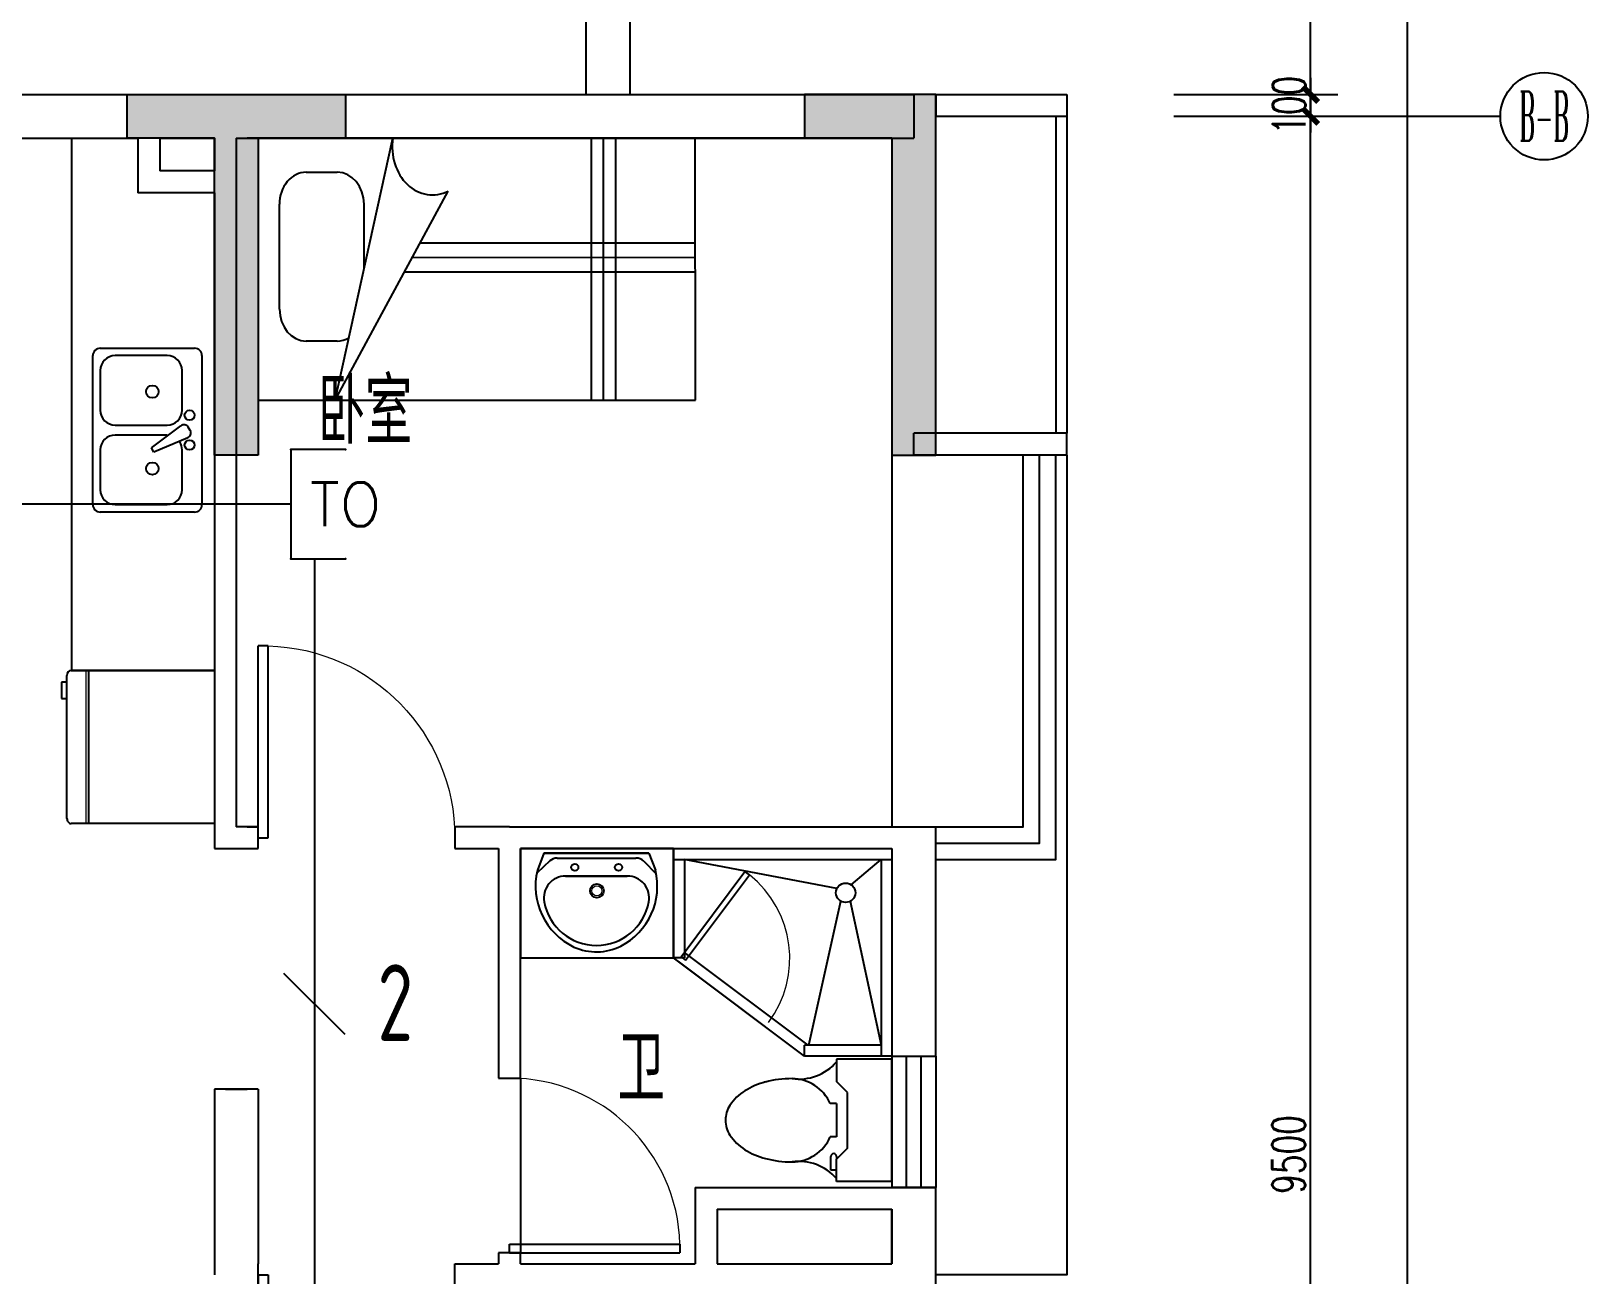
# Model space of a CAD drawing. Extents: x -41969 to 449372, y 65390 to 759577.
# Drawn here: x 345466 to 352589, y 714832 to 720522 of the extents above; entities that cross this region are included whole.
import ezdxf
from ezdxf.enums import TextEntityAlignment as Align

# ---------------------------------------------------------------- set-up
doc = ezdxf.new("R2010")
doc.units = 0
doc.header["$LTSCALE"] = 1000
doc.header["$MEASUREMENT"] = 0
for name, color, linetype in [('DIM-照明', 3, 'Continuous'), ('EQUIP-通讯', 241, 'Continuous'), ('IN-door', 2, 'Continuous'), ('jg新结构柱', 9, 'Continuous'), ('LINE', 4, 'Continuous'), ('WALL', 7, 'Continuous'), ('WINDOW', 2, 'Continuous'), ('WIRE-照明', 120, 'Continuous'), ('室外建筑', 8, 'Continuous'), ('标注', 1, 'Continuous'), ('装修家具', 8, 'Continuous')]:
    doc.layers.add(name, color=color, linetype=linetype)
doc.styles.add('_TCH_AXIS', font='COMPLEX', dxfattribs={"bigfont": 'GBCBIG'})
doc.styles.add('_TEL_DIM', font='SIMPLEX', dxfattribs={"width": 0.8, "height": 3.5, "bigfont": 'HZTXT'})
doc.styles.add('DIM_FONT', font='SIMPLEX', dxfattribs={"width": 0.7, "bigfont": 'GBCBIG'})
doc.styles.get("Standard").update_dxf_attribs({"font": 'gbenor.shx', "bigfont": 'gbcbig.shx'})
doc.dimstyles.new('DIMN', dxfattribs={"dimtxt": 300, "dimasz": 1, "dimexe": 250, "dimexo": 0, "dimgap": 150, "dimtad": 1, "dimdec": 0, "dimzin": 0, "dimdsep": 46, "dimtxsty": 'DIM_FONT', "dimblk": '_DIMX', "dimcen": 0.09, "dimclrd": 1, "dimclrt": 7, "dimadec": 0, "dimazin": 0, "dimtfac": 1, "dimtdec": 0, "dimtix": 1, "dimtmove": 2, "dimatfit": 3, "dimldrblk": '_DIMX', "dimfxl": 0, "dimtolj": 1, "dimtzin": 0, "dimarcsym": 0})

# ---------------------------------------------------------------- blocks, each defined once
blk = doc.blocks.new('A$C65FF3140')
at = {"color": 8}
for p, q in [((8746.7, -2635.3), (8746.7, -200)), ((8743.7, -2635.3), (9400, -2635.3)), ((9400, -2635.3), (8746.7, -2635.3)), ((8825, -3335.3), (8825, -2635.3)), ((9400, -2635.3), (9400, -3335.3)), ((8725, -2688.8), (8700, -2688.8)), ((8700, -2688.8), (8700, -2764.1)), ((8725, -3312.7), (8725, -2657.9)), ((8700, -2764.1), (8725, -2764.1)), ((9400, -3335.3), (8743.7, -3335.3)), ((11500.1, -3450.4), (10800, -3450.4)), ((10800, -3450.4), (10800, -3950.4)), ((10907.3, -3470.9), (10877.9, -3549.5)), ((11388.1, -3470.9), (10907.3, -3470.9)), ((10910.2, -3470.9), (11387, -3470.9)), ((11388.1, -3470.9), (11417.5, -3549.5)), ((11499.8, -3450.4), (12500, -3450.4)), ((11499.8, -3450.4), (11499.8, -3500.4)), ((11500, -3450.4), (11500, -3950.4)), ((11500.1, -3950.4), (11500.1, -3450.4)), ((12500, -3450.4), (12500, -4400.3)), ((12500, -3450.4), (12500, -3500.4)), ((10934.5, -3507), (10876.5, -3561.5)), ((10968.8, -3493.5), (11328.7, -3493.5)), ((11364.4, -3508.4), (11421.2, -3566.1)), ((11499.8, -3500.4), (12500, -3500.4)), ((11535, -3945.4), (11827.5, -3555.3)), ((12248.2, -3633.2), (11549.8, -3500.4)), ((11550, -3500.4), (11550, -3950.4)), ((11847.5, -3570.3), (11827.5, -3555.3)), ((12313.7, -3616.3), (12450, -3500.4)), ((12450, -3500.4), (12450, -4400.3)), ((11288.8, -3576.2), (11006.9, -3576.2)), ((11006.9, -3576.2), (11288.8, -3576.2)), ((11555, -3960.4), (11847.5, -3570.3)), ((12119.2, -4350.3), (12265.8, -3690.7)), ((12309, -3691.5), (12450, -4350.3)), ((10800, -3950.4), (11500.1, -3950.4)), ((12100, -4400.3), (11500, -3950.4)), ((11550, -3950.4), (11500, -3950.4)), ((11520, -3965.4), (11920, -4265.3)), ((11535, -3945.4), (11555, -3960.4)), ((12116.7, -4350.3), (11550, -3925.4)), ((12450, -4350.3), (12100, -4350.3)), ((12100, -4400.3), (12100, -4350.3)), ((12500, -4400.3), (12100, -4400.3)), ((12500, -4413.8), (12246, -4413.8)), ((12246, -4413.8), (12246, -4515.4)), ((12500, -4400.3), (12450, -4400.3)), ((12500, -4972.6), (12500, -4413.8)), ((12296.8, -4566.2), (12246, -4515.4)), ((12246, -4617), (12217.4, -4617)), ((12246, -4617), (12246, -4769.4)), ((12296.8, -4820.2), (12296.8, -4566.2)), ((12246, -4769.4), (12217.4, -4769.4)), ((12296.8, -4820.2), (12246, -4871)), ((12220.6, -4921.8), (12220.6, -4858.3)), ((12246, -4858.3), (12246, -4871)), ((12246, -4972.6), (12246, -4871)), ((12246, -4921.8), (12220.6, -4921.8)), ((12500, -4972.6), (12246, -4972.6))]:
    blk.add_line(p, q, dxfattribs=at)
at = {"color": 8, "linetype": 'Continuous'}
for p, q in [((11600, -199.7), (9600, -200.4)), ((9600, -200.4), (9600.3, -1399.1)), ((9951.8, -1398.9), (10216.4, -200.2)), ((11125.1, -1398.5), (11124.8, -199.9)), ((11180.6, -1398.5), (11180.4, -199.9)), ((11236.2, -1398.5), (11235.9, -199.8)), ((11600.3, -1398.4), (11600, -199.7)), ((9819.6, -356.3), (9961.9, -356.3)), ((9951.8, -1398.9), (10469.8, -442.2)), ((9697.5, -982), (9697.4, -502.9)), ((10084.2, -502.7), (10084.2, -798.7)), ((11600.1, -680.3), (10340.6, -680.8)), ((11600.1, -746.9), (10304.6, -747.4)), ((11600.1, -813.5), (10268.5, -814)), ((9962.1, -1128.4), (9819.8, -1128.5)), ((9600.3, -1399.1), (11600.3, -1398.4))]:
    blk.add_line(p, q, dxfattribs=at)
at = {"color": 8, "linetype": 'ByBlock'}
for p, q in [((8843.3, -1876.5), (8843.3, -1195.3)), ((8877.4, -1161.2), (9308.8, -1161.2)), ((9183.9, -1195.3), (8945.5, -1195.3)), ((9342.9, -1195.3), (9342.9, -1876.5)), ((8877.4, -1263.4), (8877.4, -1445.1)), ((9252.1, -1445.1), (9252.1, -1263.4)), ((8945.5, -1513.2), (9183.9, -1513.2)), ((9183.1, -1558.6), (8945.5, -1558.6)), ((9111.8, -1616.9), (9245.9, -1516.1)), ((9289.2, -1538.2), (9280, -1522.3)), ((8877.4, -1626.7), (8877.4, -1808.4)), ((9123.1, -1636.6), (9111.8, -1616.9)), ((9277.5, -1570.8), (9123.1, -1636.6)), ((9252.1, -1808.4), (9252.1, -1626.7)), ((9308.8, -1910.6), (8877.4, -1910.6)), ((8945.5, -1876.5), (9183.9, -1876.5))]:
    blk.add_line(p, q, dxfattribs=at)
at = {"color": 8, "lineweight": 13}
blk.add_line((8812.5, -3335.3), (8812.5, -2635.3), dxfattribs=at)
at = {"color": 8, "linetype": 'ByBlock'}
for centre, radius in [((9115.8, -1359.9), 28.4), ((9286.1, -1467.8), 22.7), ((9286.1, -1604), 22.7), ((9115.8, -1711.9), 28.4)]:
    blk.add_circle(centre, radius, dxfattribs=at)
at = {"color": 8}
for centre, radius in [((11048.6, -3535.9), 16.3), ((11248.6, -3535.9), 16.3), ((11150, -3643.4), 31.6), ((12288.1, -3652.4), 44.3)]:
    blk.add_circle(centre, radius, dxfattribs=at)
at = {"color": 8, "lineweight": 13}
blk.add_circle((11150, -3643.4), 23, dxfattribs=at)
at = {"color": 8, "linetype": 'ByBlock'}
for centre, radius, start, end in [((8877.4, -1195.3), 34.1, 90, 180), ((8945.5, -1263.4), 68.1, 90, 180), ((9183.9, -1263.4), 68.1, 0, 90), ((9308.8, -1195.3), 34.1, 0, 90), ((8945.5, -1445.1), 68.1, 180, 270), ((9183.9, -1445.1), 68.1, 270, 0), ((8945.5, -1626.7), 68.1, 90, 180), ((9260.4, -1533.7), 22.7, 30, 129.46232), ((9269.5, -1549.5), 22.7, 290.53768, 30), ((9183.9, -1626.7), 68.1, 0, 33.39297), ((8945.5, -1808.4), 68.1, 180, 270), ((9183.9, -1808.4), 68.1, 270, 0), ((8877.4, -1876.5), 34.1, 180, 270), ((9308.8, -1876.5), 34.1, 270, 0)]:
    blk.add_arc(centre, radius, start, end, dxfattribs=at)
at = {"color": 8}
for centre, radius, start, end in [((11176.1, -3622.9), 307.1, 166.17513, 244.72963), ((10968.8, -3543.5), 50, 90, 133.18096), ((11119.3, -3622.9), 307.1, 297.06391, 13.82487), ((11328.7, -3543.5), 50, 44.56072, 90), ((11006.9, -3676.2), 100, 90, 190.56023), ((11288.8, -3676.2), 100, 349.43977, 90), ((11147.9, -3649.9), 243.4, 190.56023, 349.43977), ((11147.5, -3672.4), 250.2, 245.80711, 296.46282), ((12073.8, -4276.3), 228.5, 262.20116, 318.91108), ((11947.6, -4750.9), 227, 122.00549, 146.46595), ((12005.1, -4842.9), 335.5, 104.51433, 122.00547), ((12042.8, -4988.7), 486, 90.00011, 104.51433), ((12042.8, -4693.2), 190.5, 23.57825, 90.00007), ((11860.4, -4693.2), 122.4, 146.46601, 180.00003), ((11860.4, -4693.2), 122.4, 180.00012, 213.53414), ((11947.6, -4635.4), 227, 213.5342, 237.99466), ((12042.8, -4693.2), 190.5, 270.00007, 336.4219), ((12005.1, -4543.4), 335.5, 237.99468, 255.48582), ((12042.8, -4397.6), 486, 255.48582, 270.00004), ((12073.8, -5110), 228.5, 41.08907, 97.79899), ((12233.3, -4858.3), 12.7, 0.00007, 180.00007)]:
    blk.add_arc(centre, radius, start, end, dxfattribs=at)
at = {"color": 8, "lineweight": 13}
blk.add_arc((11545, -3952.9), 487.5, 323.13105, 51.66177, dxfattribs=at)
at = {"color": 8, "linetype": 'Continuous'}
for centre, major_axis, start_param, end_param in [((10397.3, -239.7), (0, 220.4), 1.390669, 3.546896), ((9819.6, -502.8), (0, 146.5), 0.000288, 1.571085), ((9962, -502.8), (0, 146.5), -1.570508, 0.000288), ((9819.7, -982), (0, 146.5), 1.571085, 3.141881), ((9962.1, -981.9), (0, 146.5), 3.141881, 3.585936)]:
    blk.add_ellipse(centre, major_axis=major_axis, ratio=0.834261, start_param=start_param, end_param=end_param, dxfattribs=at)
at = {"color": 8}
for centre, start_param, end_param in [((8743.7, -2657.9), 0, 1.570796), ((8743.7, -3312.7), 1.570796, 3.141593)]:
    blk.add_ellipse(centre, major_axis=(0, 22.6), ratio=0.830219, start_param=start_param, end_param=end_param, dxfattribs=at)
at = {"color": 8, "ltscale": 1e-06, "style": 'DIM_FONT', "text_generation_flag": 4, "width": 0.8, "flags": 9}
for tag, p, rotation in [('YSIZE', (7913.6, 18100), 270), ('XSIZE', (7913.6, 18100), 270), ('YSIZE', (5350, 12479.8), 270.00007), ('XSIZE', (5350, 12479.8), 270.00007), ('YSIZE', (7913.6, 10300), 270), ('XSIZE', (7913.6, 10300), 270), ('YSIZE', (5350, 4679.8), 270.00007), ('XSIZE', (5350, 4679.8), 270.00007), ('YSIZE', (-4020.2, -3750), 180.00007), ('XSIZE', (-4020.2, -3750), 180.00007), ('YSIZE', (3779.8, -3750), 180.00007), ('XSIZE', (3779.8, -3750), 180.00007), ('YSIZE', (12500, -4413.8), 270.00007), ('XSIZE', (12500, -4413.8), 270.00007), ('XSIZE', (12451, -6050.4), 180), ('YSIZE', (12451, -6050.4), 180), ('YSIZE', (10569.5, -6235.4), 180), ('XSIZE', (10569.5, -6235.4), 180), ('XSIZE', (-6200, -6313.6), 180), ('YSIZE', (-6200, -6313.6), 180), ('XSIZE', (1600, -6313.6), 180), ('YSIZE', (1600, -6313.6), 180)]:
    blk.add_attdef(tag, p, '', height=0.5, rotation=rotation, dxfattribs=at)
at = {"color": 8, "style": 'DIM_FONT', "oblique": 0, "width": 0.8, "flags": 9}
for tag, p, rotation in [('YSIZE', (5516.7, 17078.2), 360), ('XSIZE', (5516.7, 17078.2), 360), ('YSIZE', (5516.7, 9278.2), 360), ('XSIZE', (5516.7, 9278.2), 360), ('YSIZE', (-7221.8, -3916.7), 270), ('XSIZE', (-7221.8, -3916.7), 270), ('YSIZE', (578.2, -3916.7), 270), ('XSIZE', (578.2, -3916.7), 270)]:
    blk.add_attdef(tag, p, '', height=0.413, rotation=rotation, dxfattribs=at)
at = {"color": 8, "ltscale": 1e-06, "style": 'DIM_FONT', "width": 0.8, "flags": 9}
for tag, p, rotation in [('YSIZE', (5350, 16101), 89.99993), ('XSIZE', (5350, 16101), 89.99993), ('XSIZE', (7913.6, 10500), 90), ('YSIZE', (7913.6, 10500), 90), ('YSIZE', (7913.6, 2700.1), 90), ('XSIZE', (7913.6, 2700.1), 90), ('YSIZE', (-16900, -4413.8), 269.99993), ('XSIZE', (-16900, -4413.8), 269.99993)]:
    blk.add_attdef(tag, p, '', height=0.5, rotation=rotation, dxfattribs=at)
at = {"color": 8, "style": 'DIM_FONT', "text_generation_flag": 4, "width": 0.8, "flags": 9}
for tag, p, rotation in [('YSIZE', (5516.7, 11521.8), 0), ('XSIZE', (5516.7, 11521.8), 0), ('YSIZE', (5516.7, 3721.8), 0), ('XSIZE', (5516.7, 3721.8), 0), ('YSIZE', (9342.9, -1535.9), 180), ('XSIZE', (9342.9, -1535.9), 180), ('YSIZE', (-4978.2, -3916.7), 270), ('XSIZE', (-4978.2, -3916.7), 270), ('YSIZE', (2821.8, -3916.7), 270), ('XSIZE', (2821.8, -3916.7), 270)]:
    blk.add_attdef(tag, p, '', height=0.413, rotation=rotation, dxfattribs=at)
at = {"color": 8, "ltscale": 1e-06, "style": 'DIM_FONT', "oblique": 0, "width": 0.8, "flags": 9}
for tag, p, rotation in [('YSIZE', (5350, 8320.2), 89.99993), ('XSIZE', (5350, 8320.2), 89.99993), ('YSIZE', (-8179.8, -3750), 359.99993), ('XSIZE', (-8179.8, -3750), 359.99993), ('YSIZE', (-379.8, -3750), 359.99993), ('XSIZE', (-379.8, -3750), 359.99993)]:
    blk.add_attdef(tag, p, '', height=0.5, rotation=rotation, dxfattribs=at)
at = {"color": 8, "text_generation_flag": 4, "flags": 9}
for tag, p, height, width in [('YSIZE', (-14000.3, -1399.1), 0.666, 0.834261), ('XSIZE', (-14000.3, -1399.1), 0.666, 0.834261), ('YSIZE', (-10846.1, -3267.1), 0.5, 0.8), ('XSIZE', (-10846.1, -3267.1), 0.5, 0.8)]:
    blk.add_attdef(tag, p, '', height=height, rotation=180, dxfattribs=dict(at, width=width))
at = {"color": 8, "flags": 9}
for tag, p, height, width in [('YSIZE', (9600.3, -1399.1), 0.666, 0.834261), ('XSIZE', (9600.3, -1399.1), 0.666, 0.834261), ('YSIZE', (6446.1, -3267.1), 0.5, 0.8), ('XSIZE', (6446.1, -3267.1), 0.5, 0.8)]:
    blk.add_attdef(tag, p, '', height=height, dxfattribs=dict(at, width=width))
at = {"color": 8, "style": 'DIM_FONT', "width": 0.8, "flags": 9}
for tag in ['YSIZE', 'XSIZE']:
    blk.add_attdef(tag, (-13742.9, -1535.9), '', height=0.413, dxfattribs=at)
at = {"color": 8, "flags": 9}
for tag, p in [('YSIZE', (5880.4, -5584.1)), ('XSIZE', (5880.4, -5584.1)), ('YSIZE', (5880.4, -5584.1)), ('XSIZE', (5880.4, -5584.1)), ('YSIZE', (9400, -8940.7)), ('XSIZE', (9400, -8940.7))]:
    blk.add_attdef(tag, p, '', height=0.5, dxfattribs=at)
at = {"color": 8, "ltscale": 1e-06, "style": 'DIM_FONT', "width": 0.8, "flags": 9}
for tag, p in [('YSIZE', (-16900, -6050.4)), ('XSIZE', (-16900, -6050.4)), ('YSIZE', (-14969.5, -6235.4)), ('XSIZE', (-14969.5, -6235.4)), ('YSIZE', (-6000, -6313.6)), ('XSIZE', (-6000, -6313.6)), ('YSIZE', (1800, -6313.6)), ('XSIZE', (1800, -6313.6))]:
    blk.add_attdef(tag, p, '', height=0.5, dxfattribs=at)
at = {"color": 8, "text_generation_flag": 4, "flags": 9}
for tag, p in [('YSIZE', (-10280.4, -6139.1)), ('XSIZE', (-10280.4, -6139.1)), ('YSIZE', (-13800, -9000.4)), ('XSIZE', (-13800, -9000.4))]:
    blk.add_attdef(tag, p, '', height=0.5, rotation=180, dxfattribs=at)
blk = doc.blocks.new('sdarw52y5fghg')
at = {"layer": 'jg新结构柱'}
h = blk.add_hatch(color=256, dxfattribs=at)
h.dxf.hatch_style = 1
h.paths.add_polyline_path([(16257.6, -2243070.7), (16257.6, -2242470.7), (16507.6, -2242470.7), (16507.6, -2242820.7), (17907.6, -2242820.7), (17907.6, -2243070.7)])
h.paths.add_polyline_path([(24257.6, -2243070.7), (23728.4, -2243070.7), (23728.4, -2242870.7), (24057.6, -2242870.7), (24057.6, -2240670.7), (24257.6, -2240670.7)])
h.paths.add_polyline_path([(14257.6, -2235370.7), (16457.6, -2235370.7), (16457.6, -2235570.7), (14457.6, -2235570.7), (14457.6, -2237020.7), (14257.6, -2237020.7)])
h.paths.add_polyline_path([(26057.6, -2240370.7), (26057.6, -2239770.7), (26257.6, -2239770.7), (26257.6, -2240170.7), (28157.6, -2240170.7), (28157.6, -2240370.7)])
h.paths.add_polyline_path([(33757.6, -2240370.7), (33757.6, -2239770.7), (33557.6, -2239770.7), (33557.6, -2240170.7), (32107.6, -2240170.7), (32107.6, -2240370.7)])
h.paths.add_polyline_path([(33757.6, -2224570.7), (33757.6, -2225170.7), (33557.6, -2225170.7), (33557.6, -2224770.7), (32107.6, -2224770.7), (32107.6, -2224570.7)])
h.paths.add_polyline_path([(26057.6, -2224570.7), (26057.6, -2225170.7), (26257.6, -2225170.7), (26257.6, -2224770.7), (27707.6, -2224770.7), (27707.6, -2224570.7)])
h.paths.add_polyline_path([(27707.6, -2232370.7), (27707.6, -2232570.7), (26357.6, -2232570.7), (26357.6, -2233170.7), (26057.6, -2233170.7), (26057.6, -2231770.7), (26357.6, -2231770.7), (26357.6, -2232370.7)])
h.paths.add_polyline_path([(32107.6, -2232370.7), (32107.6, -2232570.7), (33457.6, -2232570.7), (33457.6, -2233170.7), (33757.6, -2233170.7), (33757.6, -2231770.7), (33457.6, -2231770.7), (33457.6, -2232370.7)])
h.paths.add_polyline_path([(35157.6, -2242871.1), (34557.6, -2242871.1), (34557.6, -2243071.1), (34957.6, -2243071.1), (34957.6, -2244521.1), (35157.6, -2244521.1)])
h.paths.add_polyline_path([(32057.6, -2244520.7), (31857.6, -2244520.7), (31857.6, -2243070.7), (31457.6, -2243070.7), (31457.6, -2242870.7), (32457.6, -2242870.7), (32457.6, -2243070.7), (32057.6, -2243070.7)])
h.paths.add_polyline_path([(34957.6, -2251870.7), (35157.6, -2251870.7), (35157.6, -2251670.7), (35157.6, -2250220.7), (34957.6, -2250220.7)])
h.paths.add_polyline_path([(14457.6, -2243070.3), (13857.6, -2243070.3), (13857.6, -2242870.3), (14257.6, -2242870.3), (14257.6, -2241420.3), (14457.6, -2241420.3)])
h.paths.add_polyline_path([(5357.6, -2242870.7), (5957.6, -2242870.7), (5957.6, -2243070.7), (5557.6, -2243070.7), (5557.6, -2244520.7), (5357.6, -2244520.7)])
h.paths.add_polyline_path([(8457.6, -2244520.3), (8657.6, -2244520.3), (8657.6, -2243070.3), (9057.6, -2243070.3), (9057.6, -2242870.3), (8057.6, -2242870.3), (8057.6, -2243070.3), (8457.6, -2243070.3)])
h.paths.add_polyline_path([(28157.6, -2244870.7), (27957.6, -2244870.7), (27957.6, -2245070.7), (27957.6, -2247120.7), (28157.6, -2247120.7)])
h.paths.add_polyline_path([(12357.6, -2244870.7), (12557.6, -2244870.7), (12557.6, -2245070.7), (12557.6, -2247120.7), (12357.6, -2247120.7)])
h.paths.add_polyline_path([(20157.6, -2246770.3), (20357.6, -2246770.3), (20357.6, -2245170.3), (20757.6, -2245170.3), (20757.6, -2244870.3), (19757.6, -2244870.3), (19757.6, -2245170.3), (20157.6, -2245170.3)])
h.paths.add_polyline_path([(5557.6, -2251870.7), (5357.6, -2251870.7), (5357.6, -2251670.7), (5357.6, -2250220.7), (5557.6, -2250220.7)])
h.paths.add_polyline_path([(32057.6, -2250920.7), (31857.6, -2250920.7), (31857.6, -2252370.7), (31457.6, -2252370.7), (31457.6, -2252570.7), (32457.6, -2252570.7), (32457.6, -2252370.7), (32057.6, -2252370.7)])
h.paths.add_polyline_path([(28157.6, -2250920.7), (27957.6, -2250920.7), (27957.6, -2252370.7), (27557.6, -2252370.7), (27557.6, -2252570.7), (28557.6, -2252570.7), (28557.6, -2252370.7), (28157.6, -2252370.7)])
h.paths.add_polyline_path([(20357.6, -2250920.7), (20157.6, -2250920.7), (20157.6, -2252270.7), (19557.6, -2252270.7), (19557.6, -2252570.7), (20957.6, -2252570.7), (20957.6, -2252270.7), (20357.6, -2252270.7)])
h.paths.add_polyline_path([(12557.6, -2250920.7), (12357.6, -2250920.7), (12357.6, -2252370.7), (11957.6, -2252370.7), (11957.6, -2252570.7), (12957.6, -2252570.7), (12957.6, -2252370.7), (12557.6, -2252370.7)])
h.paths.add_polyline_path([(8657.6, -2250920.7), (8457.6, -2250920.7), (8457.6, -2252370.7), (8057.6, -2252370.7), (8057.6, -2252570.7), (9057.6, -2252570.7), (9057.6, -2252370.7), (8657.6, -2252370.7)])
h.paths.add_polyline_path([(23657.6, -2235570.7), (24057.6, -2235570.7), (24057.6, -2236770.7), (24257.6, -2236770.7), (24257.6, -2235370.7), (23657.6, -2235370.7)])
h.paths.add_polyline_path([(22657.6, -2235570.7), (22657.6, -2235370.7), (21957.6, -2235370.7), (21957.6, -2235570.7)])
for points in [[(32057.6, -2244520.7), (31857.6, -2244520.7), (31857.6, -2243070.7), (31457.6, -2243070.7), (31457.6, -2242870.7), (32457.6, -2242870.7), (32457.6, -2243070.7), (32057.6, -2243070.7)], [(35157.6, -2242871.1), (34557.6, -2242871.1), (34557.6, -2243071.1), (34957.6, -2243071.1), (34957.6, -2244521.1), (35157.6, -2244521.1)]]:
    blk.add_lwpolyline(points, close=True, dxfattribs=at)
blk = doc.blocks.new('_DIMX')
blk.add_line((-150, 0), (150, 0))
at = {"const_width": 50}
blk.add_lwpolyline([(-70, -70), (70, 70)], dxfattribs=at)
blk = doc.blocks.new('*D87')
at = {"layer": 'Defpoints', "color": 0}
for p in [(116969, -2158243.9), (117594.4, -2158243.9), (116969, -2167743.9)]:
    blk.add_point(p, dxfattribs=at)
at = {"layer": '标注', "color": 0, "lineweight": -2}
for p, q in [((116969, -2158243.9), (117719.4, -2158243.9)), ((116969, -2167743.9), (117719.4, -2167743.9))]:
    blk.add_line(p, q, dxfattribs=at)
at = {"layer": '标注', "color": 1, "lineweight": -2}
blk.add_line((117594.4, -2167743.4), (117594.4, -2158244.4), dxfattribs=at)
at = {"layer": '标注', "color": 1, "lineweight": -2, "xscale": 0.5, "yscale": 0.5, "zscale": 0.5}
for p, rotation in [((117594.4, -2158243.9), 90), ((117594.4, -2167743.9), 270)]:
    blk.add_blockref('_DIMX', p, dxfattribs=dict(at, rotation=rotation))
at = {"layer": '标注', "color": 7, "insert": (117494.4, -2162993.9), "char_height": 150, "attachment_point": 5, "rotation": 90, "style": 'DIM_FONT'}
blk.add_mtext('\\A1;9500', dxfattribs=at)
blk = doc.blocks.new('*D88')
at = {"layer": 'Defpoints', "color": 0}
for p in [(116969, -2158143.9), (117594.4, -2158143.9), (116969, -2158243.9)]:
    blk.add_point(p, dxfattribs=at)
at = {"layer": '标注', "color": 0, "lineweight": -2}
for p, q in [((116969, -2158143.9), (117719.4, -2158143.9)), ((116969, -2158243.9), (117719.4, -2158243.9))]:
    blk.add_line(p, q, dxfattribs=at)
at = {"layer": '标注', "color": 1, "lineweight": -2}
blk.add_line((117594.4, -2158243.4), (117594.4, -2158144.4), dxfattribs=at)
at = {"layer": '标注', "color": 1, "lineweight": -2, "xscale": 0.5, "yscale": 0.5, "zscale": 0.5}
for p, rotation in [((117594.4, -2158143.9), 90), ((117594.4, -2158243.9), 270)]:
    blk.add_blockref('_DIMX', p, dxfattribs=dict(at, rotation=rotation))
at = {"layer": '标注', "color": 7, "insert": (117496.3, -2158193.9), "char_height": 150, "attachment_point": 5, "rotation": 90, "style": 'DIM_FONT'}
blk.add_mtext('\\A1;100', dxfattribs=at)
blk = doc.blocks.new('*D89')
at = {"layer": 'Defpoints', "color": 0}
for p in [(116969, -2155643.9), (117594.4, -2155643.9), (116969, -2158143.9)]:
    blk.add_point(p, dxfattribs=at)
at = {"layer": '标注', "color": 0, "lineweight": -2}
for p, q in [((116969, -2155643.9), (117719.4, -2155643.9)), ((116969, -2158143.9), (117719.4, -2158143.9))]:
    blk.add_line(p, q, dxfattribs=at)
at = {"layer": '标注', "color": 1, "lineweight": -2}
blk.add_line((117594.4, -2158143.4), (117594.4, -2155644.4), dxfattribs=at)
at = {"layer": '标注', "color": 1, "lineweight": -2, "xscale": 0.5, "yscale": 0.5, "zscale": 0.5}
for p, rotation in [((117594.4, -2155643.9), 90), ((117594.4, -2158143.9), 270)]:
    blk.add_blockref('_DIMX', p, dxfattribs=dict(at, rotation=rotation))
at = {"layer": '标注', "color": 7, "insert": (117494.4, -2156893.9), "char_height": 150, "attachment_point": 5, "rotation": 90, "style": 'DIM_FONT'}
blk.add_mtext('\\A1;2500', dxfattribs=at)
blk = doc.blocks.new('*D96')
at = {"layer": 'Defpoints', "color": 0}
for p in [(116969, -2132693.9), (118038.7, -2132693.9), (116969, -2167843.9)]:
    blk.add_point(p, dxfattribs=at)
at = {"layer": '标注', "color": 0, "lineweight": -2}
for p, q in [((116969, -2132693.9), (118163.7, -2132693.9)), ((116969, -2167843.9), (118163.7, -2167843.9))]:
    blk.add_line(p, q, dxfattribs=at)
at = {"layer": '标注', "color": 1, "lineweight": -2}
blk.add_line((118038.7, -2167843.4), (118038.7, -2132694.4), dxfattribs=at)
at = {"layer": '标注', "color": 1, "lineweight": -2, "xscale": 0.5, "yscale": 0.5, "zscale": 0.5}
for p, rotation in [((118038.7, -2132693.9), 90), ((118038.7, -2167843.9), 270)]:
    blk.add_blockref('_DIMX', p, dxfattribs=dict(at, rotation=rotation))
at = {"layer": '标注', "color": 7, "insert": (117938.7, -2150268.9), "char_height": 150, "attachment_point": 5, "rotation": 90, "style": 'DIM_FONT'}
blk.add_mtext('\\A1;35150', dxfattribs=at)
blk = doc.blocks.new('$TCHSYS$WIN2D')
for p, q in [((-0.5, 0.5), (0.5, 0.5)), ((-0.5, 0.5), (-0.5, -0.5)), ((0.5, 0.5), (0.5, -0.5)), ((0.5, 0.167), (-0.5, 0.167)), ((0.5, -0.167), (-0.5, -0.167)), ((-0.5, -0.5), (0.5, -0.5))]:
    blk.add_line(p, q)
blk = doc.blocks.new('$DorLib2D$00000001')
for p, q in [((0.45, 0.975), (0.5, 0.975)), ((0.45, 0), (0.45, 0.975)), ((0.5, 0), (0.5, 0.975)), ((0.5, 0), (0.45, 0))]:
    blk.add_line(p, q)
at = {"lineweight": 13}
blk.add_arc((0.475, 0), 0.975, 91.46928, 180, dxfattribs=at)
blk = doc.blocks.new('$equip$00001847')
for p, q in [((-0.5, 0.499), (-0.5, 0.999)), ((0.5, 0.999), (0.5, 0.499)), ((0.5, 0.499), (-0.5, 0.499)), ((0, 0.5), (0, 0))]:
    blk.add_line(p, q)
for p in [(-0.5, 0.999), (0.5, 0.999), (-0.5, 0.499), (0.5, 0.499), (0, 0)]:
    blk.add_point(p)
at = {"color": 7, "style": '_TEL_DIM'}
blk.add_attdef('$TEXT$', text='', height=0.4, dxfattribs=at).set_placement((0, 0.999), align=Align.MIDDLE_CENTER)
at = {"color": 7, "style": '_TEL_DIM', "flags": 1}
blk.add_attdef('A', text='', height=0.00002, dxfattribs=at).set_placement((0, 0), align=Align.MIDDLE_CENTER)
blk = doc.blocks.new('$TelecSys$00000095')
blk.add_line((0.4, 0.4), (-0.4, -0.4))
at = {"width": 0.8}
blk.add_attdef('N', text='', height=1, dxfattribs=at).set_placement((-0.017, 1.056), align=Align.MIDDLE)
blk = doc.blocks.new('A$C1C350876')
at = {"layer": '标注', "color": 1}
blk.add_line((17114.5, -1165), (18608.9, -1165), dxfattribs=at)
blk.add_circle((18808.9, -1165), 200, dxfattribs=at)
at = {"layer": '标注', "color": 0, "style": '_TCH_AXIS', "width": 0.323077}
blk.add_text('B-B', height=226.27, dxfattribs=at).set_placement((18695.8, -1278.1), (18922.1, -1278.1), align=Align.FIT)
at = {"layer": '标注', "color": 1}
for p1, p2, distance, picture, middle in [((17114.5, -10765), (17114.5, 24385), -1069.7, '*D96', (18084.2, 6810)), ((17114.5, -1065), (17114.5, 1435), -625.4, '*D89', (17639.9, 185)), ((17114.5, -10665), (17114.5, -1165), -625.4, '*D87', (17639.9, -5915))]:
    dim = blk.add_aligned_dim(p1=p1, p2=p2, distance=distance, dimstyle='DIMN', override={"dimscale": 0.5, "dimgap": 50}, dxfattribs=at)
    dim.commit()
    dim.dimension.update_dxf_attribs({"geometry": picture, "text_midpoint": middle, "insert": (-99854.4, 2157078.9)})
dim = blk.add_linear_dim(base=(17739.9, -1065), p1=(17114.5, -1165), p2=(17114.5, -1065), angle=90, dimstyle='DIMN', override={"dimscale": 0.5, "dimgap": 50}, dxfattribs=at)
dim.commit()
dim.dimension.update_dxf_attribs({"geometry": '*D88', "text_midpoint": (17641.9, -1115), "dimtype": 129, "insert": (-99854.4, 2157078.9)})

msp = doc.modelspace()

# ---------------------------------------------------------------- linework, layer by layer
at = {"layer": 'IN-door'}
msp.add_lwpolyline([(347705.2, 715731.8), (347705.2, 714931.8)], dxfattribs=at)
at = {"layer": 'LINE'}
msp.add_lwpolyline([(349405.2, 718681.8), (349405.2, 716881.8)], dxfattribs=at)
msp.add_lwpolyline([(349405.2, 718681.8), (349405.2, 716881.8)], dxfattribs=at)
at = {"layer": 'WALL'}
for p, q in [((342605.2, 720232.2), (346005.2, 720232.2)), ((346005.2, 720232.2), (346355.2, 720232.2)), ((346355.2, 720232.2), (349505.2, 720232.2)), ((349505.2, 720232.2), (349505.2, 720032.2)), ((349605.2, 720232.2), (350205.2, 720232.2)), ((349605.2, 720232.2), (349605.2, 720132.2)), ((350205.2, 720232.2), (350205.2, 720132.2)), ((349605.2, 720132.2), (350205.2, 720132.2)), ((342605.2, 720032.2), (345955.2, 720032.2)), ((345955.2, 720032.2), (345955.2, 719782.2)), ((346055.2, 720032.2), (346055.2, 719882.2)), ((346055.2, 720032.2), (346305.2, 720032.2)), ((346305.2, 720032.2), (346305.2, 719882.2)), ((346405.2, 720032.2), (346405.2, 719832.2)), ((346405.2, 720032.2), (349505.2, 720032.2)), ((346455.2, 720032.2), (346791.3, 720032.2)), ((349405.2, 720032.2), (346455.2, 720032.2)), ((346305.2, 719882.2), (346055.2, 719882.2)), ((346405.2, 719832.2), (346405.2, 716881.8)), ((346305.2, 719782.2), (345955.2, 719782.2)), ((346305.2, 719782.2), (346305.2, 716781.8)), ((350205.2, 718681.8), (349505.2, 718681.8)), ((349505.2, 718581.8), (349505.2, 718681.8)), ((350205.2, 718581.8), (350205.2, 718681.8)), ((350205.2, 718581.8), (349505.2, 718581.8)), ((346505.2, 716881.8), (346405.2, 716881.8)), ((346455.2, 716881.8), (346505.2, 716881.8)), ((346455.2, 716881.8), (346505.2, 716881.8)), ((346505.2, 716781.8), (346505.2, 716881.8)), ((347655.2, 716881.8), (347405.2, 716881.8)), ((347405.2, 716881.8), (347405.2, 716781.8)), ((347655.2, 716881.8), (349605.2, 716881.8)), ((349605.2, 715831.8), (349605.2, 716881.8)), ((346305.2, 716781.8), (346505.2, 716781.8)), ((347405.2, 716781.8), (347605.2, 716781.8)), ((347605.2, 716781.8), (347605.2, 715731.8)), ((347705.2, 715731.8), (347705.2, 716781.8)), ((347705.2, 716781.8), (349405.2, 716781.8)), ((349405.2, 716781.8), (349405.2, 715831.8)), ((349405.2, 715831.8), (349605.2, 715831.8)), ((346305.2, 715681.8), (346305.2, 714831.8)), ((346505.2, 715681.8), (346305.2, 715681.8)), ((346355.2, 715681.8), (346455.2, 715681.8)), ((346505.2, 715681.8), (346505.2, 714881.8)), ((347605.2, 715731.8), (347705.2, 715731.8)), ((348505.2, 715231.8), (349405.2, 715231.8)), ((348505.2, 715231.8), (348505.2, 714881.8)), ((349605.2, 715231.8), (349405.2, 715231.8)), ((349605.2, 715181.8), (349605.2, 715231.8)), ((349605.2, 714831.8), (349605.2, 715181.8)), ((348605.2, 715131.8), (349405.2, 715131.8)), ((348605.2, 715131.8), (348605.2, 714881.8)), ((349405.2, 715131.8), (349405.2, 714882.2)), ((349405.2, 714881.8), (349405.2, 715131.8)), ((349405.2, 714881.8), (349405.2, 715131.8)), ((346505.2, 714781.8), (346505.2, 714881.8)), ((347405.2, 714781.8), (347405.2, 714881.8)), ((347405.2, 714881.8), (347605.2, 714881.8)), ((347705.2, 714931.8), (347605.2, 714931.8)), ((347605.2, 714931.8), (347605.2, 714881.8)), ((347705.2, 714881.8), (347705.2, 714931.8)), ((347705.2, 714881.8), (348505.2, 714881.8)), ((348605.2, 714881.8), (349405.2, 714881.8)), ((349605.2, 711332.2), (349605.2, 714831.8))]:
    msp.add_line(p, q, dxfattribs=at)
at = {"layer": 'WINDOW'}
for p, q in [((349405.2, 718581.8), (349405.2, 716881.8)), ((350205.2, 718582.2), (350205.2, 716681.8))]:
    msp.add_line(p, q, dxfattribs=at)
at = {"layer": 'WINDOW', "color": 2}
for points in [[(348005.2, 722732.2), (348005.2, 720231)], [(348205.2, 722732.2), (348205.2, 720231)]]:
    msp.add_lwpolyline(points, dxfattribs=at)
at = {"layer": 'WINDOW'}
for points in [[(350155.2, 720132.2), (350155.2, 718681.8)], [(350205.2, 720132.2), (350205.2, 718681.8)], [(349605.2, 716731.8), (350155.2, 716731.8), (350155.2, 718582.2)], [(349605.2, 716881.8), (350005.2, 716881.8), (350005.2, 718582.2)], [(349605.2, 716806.8), (350080.2, 716806.8), (350080.2, 718582.2)]]:
    msp.add_lwpolyline(points, dxfattribs=at)
at = {"layer": 'WIRE-照明', "linetype": 'Continuous'}
for p, q in [((346413.5, 718357), (344034.2, 718357)), ((346763, 718107), (346763, 712652.9))]:
    msp.add_line(p, q, dxfattribs=at)
at = {"layer": '室外建筑'}
msp.add_lwpolyline([(350205.2, 716761.8), (350205.2, 714831.8), (349605.2, 714831.8)], dxfattribs=at)
msp.add_lwpolyline([(350205.2, 716761.8), (350205.2, 714831.8), (349605.2, 714831.8)], dxfattribs=at)

# ---------------------------------------------------------------- block references
at = {"layer": 'DIM-照明'}
ref = msp.add_blockref('$TelecSys$00000095', (346763, 716071), dxfattribs=dict(at, xscale=350, yscale=350, zscale=350, rotation=269.999999871441))
ref.add_attrib('N', '2', dxfattribs={"layer": '0', "color": 7, "height": 350, "width": 0.8}).set_placement((347132.5, 716077.1), align=Align.MIDDLE)
at = {"layer": 'EQUIP-通讯'}
ref = msp.add_blockref('$equip$00001847', (346405.2, 718357), dxfattribs=dict(at, xscale=-500, yscale=500, zscale=500, rotation=269.9999998511766))
ref.add_attrib('$TEXT$', 'TO', dxfattribs={"layer": '0', "color": 7, "height": 200, "style": '_TEL_DIM'}).set_placement((346904.7, 718357), align=Align.MIDDLE_CENTER)
at = {"layer": 'IN-door'}
for p, xscale, yscale, zscale, rotation in [((346955.2, 716831.8), -900, 900, 100.0000004770991, 359.9999995912855), ((347655.2, 715331.8), -800, -800, 99.99999681352347, 89.9999995269831), ((346955.2, 714831.8), -900, -900, 100.0000005317997, 359.999999992322)]:
    msp.add_blockref('$DorLib2D$00000001', p, dxfattribs=dict(at, xscale=xscale, yscale=yscale, zscale=zscale, rotation=rotation))
at = {"layer": 'jg新结构柱'}
msp.add_blockref('sdarw52y5fghg', (314447.6, 2963102.9), dxfattribs=at)
at = {"layer": 'WINDOW', "xscale": -600, "yscale": 200, "zscale": -600, "rotation": 89.99999997239831}
msp.add_blockref('$TCHSYS$WIN2D', (349505.2, 715531.8), dxfattribs=at)
at = {"layer": '标注'}
msp.add_blockref('A$C1C350876', (333580.5, 721297.2), dxfattribs=at)
at = {"layer": '装修家具'}
msp.add_blockref('A$C65FF3140', (336905.2, 720232.2), dxfattribs=at)

# ---------------------------------------------------------------- texts
at = {"color": 9}
for s, p in [('卧室', (346778.4, 718632.6)), ('卫', (348150.3, 715626.4))]:
    msp.add_text(s, height=300, dxfattribs=at).set_placement(p)

doc.saveas('drawing.dxf')
